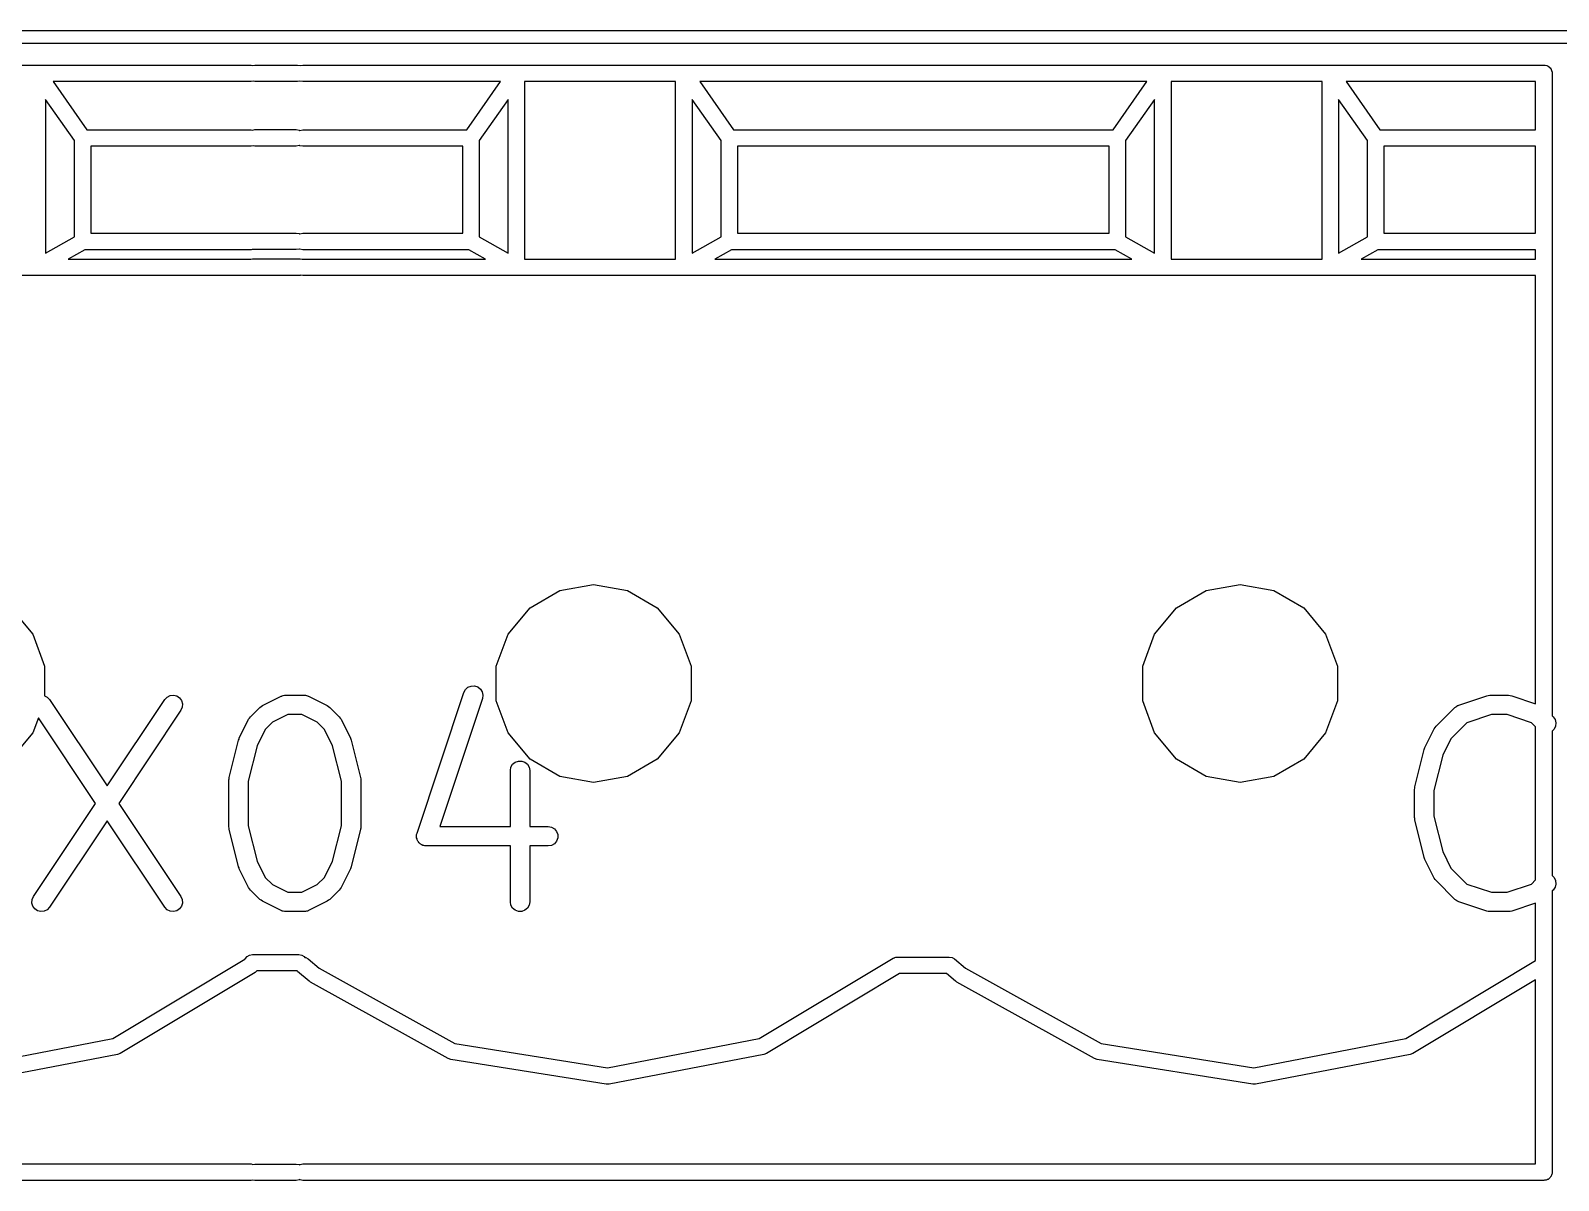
# Model space of a CAD drawing. Extents: x 10 to 287, y -200 to -10.
# Drawn here: x 151.14 to 162.96, y -38.84 to -29.95 of the extents above; entities that cross this region are included whole.
import ezdxf

# ---------------------------------------------------------------- set-up
doc = ezdxf.new("R2010")
doc.units = 0
doc.header["$MEASUREMENT"] = 0
doc.layers.add('BLACK', color=7, linetype='CONTINUOUS')

msp = doc.modelspace()

# ---------------------------------------------------------------- linework, layer by layer
at = {"layer": 'Black'}
for p, q in [((74.5, -29.95), (212, -29.95)), ((211.95, -30.05), (74.55, -30.05)), ((149.902, -30.2175), (151.198, -30.2175)), ((151.198, -30.2175), (152.85, -30.2175)), ((152.85, -30.2175), (152.862, -30.2196)), ((152.862, -30.2196), (152.88, -30.2165)), ((152.88, -30.2165), (153.21, -30.2165)), ((153.21, -30.2165), (153.232, -30.2203)), ((153.232, -30.2206), (153.25, -30.2175)), ((153.232, -30.2203), (153.232, -30.2206)), ((153.25, -30.2175), (154.902, -30.2175)), ((154.902, -30.2175), (156.198, -30.2175)), ((156.198, -30.2175), (159.449, -30.2175)), ((159.449, -30.2175), (159.902, -30.2175)), ((159.902, -30.2175), (161.198, -30.2175)), ((161.198, -30.2175), (162.839, -30.2175)), ((162.839, -30.2175), (162.839, -30.2175)), ((162.839, -30.2175), (162.861, -30.2175)), ((162.861, -30.2175), (162.872, -30.2213)), ((162.872, -30.2213), (162.872, -30.2213)), ((162.872, -30.2213), (162.872, -30.2214)), ((162.872, -30.2214), (162.882, -30.225)), ((162.882, -30.225), (162.89, -30.2318)), ((162.89, -30.2318), (162.891, -30.2324)), ((162.891, -30.2324), (162.892, -30.2332)), ((162.892, -30.2332), (162.899, -30.2392)), ((162.899, -30.2392), (162.903, -30.2472)), ((162.903, -30.2472), (162.905, -30.2492)), ((162.905, -30.2492), (162.906, -30.2518)), ((162.906, -30.2518), (162.91, -30.2583)), ((152.85, -30.3445), (151.32, -30.3445)), ((151.32, -30.3445), (151.581, -30.7179)), ((152.868, -30.3414), (152.85, -30.3445)), ((152.88, -30.3435), (152.868, -30.3414)), ((153.21, -30.3435), (152.88, -30.3435)), ((153.228, -30.3404), (153.21, -30.3435)), ((153.228, -30.3407), (153.228, -30.3404)), ((153.25, -30.3445), (153.228, -30.3407)), ((154.78, -30.3445), (153.25, -30.3445)), ((154.519, -30.7179), (154.78, -30.3445)), ((154.966, -30.3445), (154.966, -31.7186)), ((156.134, -30.3445), (154.966, -30.3445)), ((156.134, -31.7186), (156.134, -30.3445)), ((156.651, -30.3445), (156.32, -30.3445)), ((156.32, -30.3445), (156.581, -30.7179)), ((159.449, -30.3445), (156.651, -30.3445)), ((159.78, -30.3445), (159.449, -30.3445)), ((159.519, -30.7179), (159.78, -30.3445)), ((159.966, -30.3445), (159.966, -31.7186)), ((161.134, -30.3445), (159.966, -30.3445)), ((161.134, -31.7186), (161.134, -30.3445)), ((161.32, -30.3445), (161.581, -30.7179)), ((162.786, -30.3445), (161.32, -30.3445)), ((162.786, -30.7179), (162.786, -30.3445)), ((162.91, -30.2583), (162.911, -30.2657)), ((162.911, -30.2657), (162.913, -30.27)), ((162.913, -30.27), (162.913, -30.2745)), ((162.913, -30.2745), (162.913, -30.28)), ((162.913, -30.28), (162.913, -35.2503)), ((151.485, -30.8014), (151.261, -30.4823)), ((151.261, -30.4823), (151.261, -31.6726)), ((154.839, -30.4823), (154.615, -30.8014)), ((154.839, -31.6726), (154.839, -30.4823)), ((156.485, -30.8014), (156.261, -30.4823)), ((156.261, -30.4823), (156.261, -31.6726)), ((159.839, -30.4823), (159.615, -30.8014)), ((159.839, -31.6726), (159.839, -30.4823)), ((161.485, -30.8014), (161.261, -30.4823)), ((161.261, -30.4823), (161.261, -31.6726)), ((151.581, -30.7179), (152.85, -30.7179)), ((152.85, -30.7179), (152.861, -30.7198)), ((152.861, -30.7198), (152.88, -30.7165)), ((152.88, -30.7165), (153.2, -30.7165)), ((153.2, -30.7165), (153.222, -30.7203)), ((153.222, -30.7203), (153.226, -30.7229)), ((153.226, -30.7229), (153.228, -30.7217)), ((153.228, -30.7217), (153.25, -30.7179)), ((153.25, -30.7179), (154.519, -30.7179)), ((156.581, -30.7179), (159.449, -30.7179)), ((159.449, -30.7179), (159.519, -30.7179)), ((161.581, -30.7179), (162.786, -30.7179)), ((151.485, -31.5447), (151.485, -30.8014)), ((152.85, -30.8449), (151.612, -30.8449)), ((151.612, -30.8449), (151.612, -31.518)), ((152.869, -30.8415), (152.85, -30.8449)), ((152.88, -30.8435), (152.869, -30.8415)), ((153.2, -30.8435), (152.88, -30.8435)), ((153.222, -30.8397), (153.2, -30.8435)), ((153.224, -30.8385), (153.222, -30.8397)), ((153.228, -30.841), (153.224, -30.8385)), ((153.25, -30.8449), (153.228, -30.841)), ((154.488, -30.8449), (153.25, -30.8449)), ((154.488, -31.518), (154.488, -30.8449)), ((154.615, -30.8014), (154.615, -31.5447)), ((156.485, -31.5447), (156.485, -30.8014)), ((156.651, -30.8449), (156.612, -30.8449)), ((156.612, -30.8449), (156.612, -31.518)), ((159.488, -30.8449), (156.651, -30.8449)), ((159.488, -31.518), (159.488, -30.8449)), ((159.615, -30.8014), (159.615, -31.5447)), ((161.485, -31.5447), (161.485, -30.8014)), ((161.612, -30.8449), (161.612, -31.518)), ((162.786, -30.8449), (161.612, -30.8449)), ((162.786, -31.518), (162.786, -30.8449)), ((151.261, -31.6726), (151.485, -31.5447)), ((151.612, -31.518), (152.85, -31.518)), ((152.85, -31.518), (152.851, -31.5181)), ((152.851, -31.5181), (152.86, -31.5165)), ((152.86, -31.5165), (153.2, -31.5165)), ((153.2, -31.5165), (153.222, -31.5203)), ((153.222, -31.5203), (153.226, -31.523)), ((153.226, -31.523), (153.228, -31.5218)), ((153.228, -31.5218), (153.25, -31.518)), ((153.25, -31.518), (154.488, -31.518)), ((154.615, -31.5447), (154.839, -31.6726)), ((156.261, -31.6726), (156.485, -31.5447)), ((156.612, -31.518), (159.449, -31.518)), ((159.449, -31.518), (159.488, -31.518)), ((159.615, -31.5447), (159.839, -31.6726)), ((161.261, -31.6726), (161.485, -31.5447)), ((161.612, -31.518), (162.786, -31.518)), ((151.565, -31.645), (151.436, -31.7186)), ((152.85, -31.645), (151.565, -31.645)), ((152.859, -31.6434), (152.85, -31.645)), ((152.86, -31.6435), (152.859, -31.6434)), ((153.2, -31.6435), (152.86, -31.6435)), ((153.222, -31.6397), (153.2, -31.6435)), ((153.224, -31.6385), (153.222, -31.6397)), ((153.228, -31.6411), (153.224, -31.6385)), ((153.25, -31.645), (153.228, -31.6411)), ((154.535, -31.645), (153.25, -31.645)), ((154.664, -31.7186), (154.535, -31.645)), ((156.565, -31.645), (156.436, -31.7186)), ((156.651, -31.645), (156.565, -31.645)), ((159.535, -31.645), (156.651, -31.645)), ((159.664, -31.7186), (159.535, -31.645)), ((161.565, -31.645), (161.436, -31.7186)), ((162.786, -31.645), (161.565, -31.645)), ((162.786, -31.7186), (162.786, -31.645)), ((151.436, -31.7186), (151.548, -31.7186)), ((151.548, -31.7186), (152.848, -31.7186)), ((152.848, -31.7186), (152.86, -31.7165)), ((152.86, -31.7165), (153.23, -31.7165)), ((153.23, -31.7165), (153.246, -31.7193)), ((153.246, -31.7193), (153.25, -31.7186)), ((153.25, -31.7186), (154.552, -31.7186)), ((154.552, -31.7186), (154.664, -31.7186)), ((154.966, -31.7186), (156.134, -31.7186)), ((156.436, -31.7186), (156.548, -31.7186)), ((156.548, -31.7186), (159.449, -31.7186)), ((159.449, -31.7186), (159.552, -31.7186)), ((159.552, -31.7186), (159.664, -31.7186)), ((159.966, -31.7186), (161.134, -31.7186)), ((161.436, -31.7186), (161.548, -31.7186)), ((161.548, -31.7186), (162.786, -31.7186)), ((151.198, -31.8456), (149.902, -31.8456)), ((151.548, -31.8456), (151.198, -31.8456)), ((152.85, -31.8456), (151.548, -31.8456)), ((152.862, -31.8435), (152.85, -31.8456)), ((153.23, -31.8435), (152.862, -31.8435)), ((153.234, -31.8428), (153.23, -31.8435)), ((153.25, -31.8456), (153.234, -31.8428)), ((154.552, -31.8456), (153.25, -31.8456)), ((154.902, -31.8456), (154.552, -31.8456)), ((156.198, -31.8456), (154.902, -31.8456)), ((156.548, -31.8456), (156.198, -31.8456)), ((156.651, -31.8456), (156.548, -31.8456)), ((159.552, -31.8456), (156.651, -31.8456)), ((159.902, -31.8456), (159.552, -31.8456)), ((161.198, -31.8456), (159.902, -31.8456)), ((161.548, -31.8456), (161.198, -31.8456)), ((162.786, -31.8456), (161.548, -31.8456)), ((162.786, -35.1561), (162.786, -31.8456)), ((155.238, -34.2812), (155.5, -34.2351)), ((155.5, -34.2351), (155.762, -34.2812)), ((160.238, -34.2812), (160.5, -34.2351)), ((160.5, -34.2351), (160.762, -34.2812)), ((155.008, -34.414), (155.238, -34.2812)), ((155.762, -34.2812), (155.992, -34.414)), ((160.008, -34.414), (160.238, -34.2812)), ((160.762, -34.2812), (160.992, -34.414)), ((150.992, -34.414), (151.162, -34.6175)), ((154.838, -34.6175), (155.008, -34.414)), ((155.992, -34.414), (156.162, -34.6175)), ((159.838, -34.6175), (160.008, -34.414)), ((160.992, -34.414), (161.162, -34.6175)), ((151.162, -34.6175), (151.253, -34.8672)), ((154.747, -34.8672), (154.838, -34.6175)), ((156.162, -34.6175), (156.253, -34.8672)), ((159.747, -34.8672), (159.838, -34.6175)), ((161.162, -34.6175), (161.253, -34.8672)), ((151.253, -34.8672), (151.253, -35.0948)), ((154.747, -35.1328), (154.747, -34.8672)), ((156.253, -34.8672), (156.253, -35.1328)), ((159.747, -35.1328), (159.747, -34.8672)), ((161.253, -34.8672), (161.253, -35.1328)), ((151.253, -35.0948), (151.274, -35.105)), ((152.201, -35.105), (152.224, -35.0934)), ((152.224, -35.0934), (152.25, -35.0906)), ((152.25, -35.0906), (152.276, -35.0967)), ((152.276, -35.0967), (152.297, -35.1112)), ((152.938, -35.1709), (153.083, -35.0983)), ((153.083, -35.0983), (153.087, -35.0971)), ((153.087, -35.0971), (153.091, -35.095)), ((153.091, -35.095), (153.099, -35.0934)), ((153.099, -35.0934), (153.108, -35.0909)), ((153.108, -35.0909), (153.112, -35.0912)), ((153.112, -35.0912), (153.116, -35.0904)), ((153.116, -35.0904), (153.261, -35.0904)), ((153.261, -35.0904), (153.266, -35.0912)), ((153.266, -35.0912), (153.27, -35.0909)), ((153.27, -35.0909), (153.278, -35.0934)), ((153.278, -35.0934), (153.287, -35.095)), ((153.287, -35.095), (153.291, -35.0971)), ((153.291, -35.0971), (153.295, -35.0983)), ((153.295, -35.0983), (153.44, -35.1709)), ((154.134, -36.1577), (154.497, -35.0691)), ((154.497, -35.0691), (154.509, -35.0462)), ((154.509, -35.0462), (154.528, -35.029)), ((154.528, -35.029), (154.553, -35.0194)), ((154.553, -35.0194), (154.579, -35.0187)), ((154.579, -35.0187), (154.603, -35.0269)), ((154.603, -35.0269), (154.624, -35.0431)), ((154.624, -35.0431), (154.637, -35.0653)), ((154.637, -35.0653), (154.643, -35.0908)), ((154.643, -35.0908), (154.639, -35.1166)), ((162.191, -35.1668), (162.409, -35.0943)), ((162.409, -35.0943), (162.42, -35.0925)), ((162.42, -35.0925), (162.432, -35.0904)), ((162.432, -35.0904), (162.577, -35.0904)), ((162.577, -35.0904), (162.589, -35.0925)), ((162.589, -35.0925), (162.601, -35.0943)), ((162.601, -35.0943), (162.786, -35.1561)), ((151.274, -35.105), (151.292, -35.1238)), ((151.292, -35.1238), (151.737, -35.7922)), ((151.737, -35.7922), (152.183, -35.1238)), ((152.308, -35.207), (151.828, -35.9274)), ((152.183, -35.1238), (152.201, -35.105)), ((152.297, -35.1112), (152.313, -35.1322)), ((152.318, -35.1832), (152.308, -35.207)), ((152.313, -35.1322), (152.32, -35.1572)), ((152.32, -35.1572), (152.318, -35.1832)), ((152.846, -35.2575), (152.918, -35.185)), ((152.918, -35.185), (152.928, -35.1781)), ((152.928, -35.1781), (152.938, -35.1709)), ((153.44, -35.1709), (153.45, -35.1781)), ((153.45, -35.1781), (153.46, -35.185)), ((153.46, -35.185), (153.532, -35.2575)), ((154.639, -35.1166), (154.309, -36.1064)), ((154.838, -35.3825), (154.747, -35.1328)), ((156.253, -35.1328), (156.162, -35.3825)), ((159.838, -35.3825), (159.747, -35.1328)), ((161.253, -35.1328), (161.162, -35.3825)), ((162.016, -35.3301), (162.162, -35.185)), ((162.162, -35.185), (162.165, -35.1825)), ((162.165, -35.1825), (162.168, -35.1793)), ((162.168, -35.1793), (162.176, -35.1751)), ((162.176, -35.1751), (162.183, -35.17)), ((162.183, -35.17), (162.187, -35.1689)), ((162.187, -35.1689), (162.191, -35.1668)), ((151.205, -35.2645), (151.162, -35.3825)), ((151.647, -35.9274), (151.205, -35.2645)), ((152.759, -35.4222), (152.831, -35.277)), ((152.831, -35.277), (152.839, -35.2674)), ((152.839, -35.2674), (152.846, -35.2575)), ((153.016, -35.2996), (152.96, -35.355)), ((153.134, -35.2404), (153.016, -35.2996)), ((153.244, -35.2404), (153.134, -35.2404)), ((153.362, -35.2996), (153.244, -35.2404)), ((153.418, -35.355), (153.362, -35.2996)), ((153.532, -35.2575), (153.539, -35.2674)), ((153.539, -35.2674), (153.546, -35.277)), ((153.546, -35.277), (153.619, -35.4222)), ((162.009, -35.34), (162.016, -35.3301)), ((162.255, -35.3036), (162.131, -35.4276)), ((162.444, -35.2404), (162.255, -35.3036)), ((162.565, -35.2404), (162.444, -35.2404)), ((162.755, -35.3036), (162.565, -35.2404)), ((162.786, -35.3354), (162.755, -35.3036)), ((162.786, -36.5194), (162.786, -35.3354)), ((162.913, -35.2503), (162.921, -35.2575)), ((162.921, -35.2575), (162.936, -35.2789)), ((162.94, -35.33), (162.929, -35.3536)), ((162.936, -35.2789), (162.942, -35.304)), ((162.942, -35.304), (162.94, -35.33)), ((151.162, -35.3825), (150.992, -35.586)), ((152.681, -35.7278), (152.753, -35.4375)), ((152.753, -35.4375), (152.757, -35.43)), ((152.757, -35.43), (152.759, -35.4222)), ((152.96, -35.355), (152.897, -35.4819)), ((153.481, -35.4819), (153.418, -35.355)), ((153.619, -35.4222), (153.621, -35.43)), ((153.621, -35.43), (153.624, -35.4375)), ((153.624, -35.4375), (153.697, -35.7278)), ((155.008, -35.586), (154.838, -35.3825)), ((156.162, -35.3825), (155.992, -35.586)), ((160.008, -35.586), (159.838, -35.3825)), ((161.162, -35.3825), (160.992, -35.586)), ((161.93, -35.4947), (162.002, -35.3496)), ((162.002, -35.3496), (162.009, -35.34)), ((162.131, -35.4276), (162.068, -35.5545)), ((162.929, -35.3536), (162.913, -35.3692)), ((162.913, -35.3692), (162.913, -36.4856)), ((152.897, -35.4819), (152.828, -35.7552)), ((153.549, -35.7552), (153.481, -35.4819)), ((161.852, -35.8004), (161.924, -35.5101)), ((161.924, -35.5101), (161.927, -35.5026)), ((161.927, -35.5026), (161.93, -35.4947)), ((162.068, -35.5545), (161.999, -35.8278)), ((154.856, -35.6734), (154.86, -35.6478)), ((154.856, -36.1064), (154.856, -35.6734)), ((154.86, -35.6478), (154.873, -35.6252)), ((154.873, -35.6252), (154.893, -35.6085)), ((154.893, -35.6085), (154.918, -35.5996)), ((154.918, -35.5996), (154.944, -35.5996)), ((154.944, -35.5996), (154.968, -35.6085)), ((154.968, -35.6085), (154.988, -35.6252)), ((154.988, -35.6252), (155.001, -35.6478)), ((155.001, -35.6478), (155.006, -35.6734)), ((155.006, -35.6734), (155.006, -36.1064)), ((155.238, -35.7188), (155.008, -35.586)), ((155.992, -35.586), (155.762, -35.7188)), ((160.238, -35.7188), (160.008, -35.586)), ((160.992, -35.586), (160.762, -35.7188)), ((152.678, -35.746), (152.68, -35.737)), ((152.678, -36.1089), (152.678, -35.746)), ((152.68, -35.737), (152.681, -35.7278)), ((152.828, -35.7552), (152.828, -36.0996)), ((153.549, -36.0996), (153.549, -35.7552)), ((153.697, -35.7278), (153.698, -35.737)), ((153.698, -35.737), (153.699, -35.746)), ((153.699, -35.746), (153.699, -36.1089)), ((155.5, -35.7649), (155.238, -35.7188)), ((155.762, -35.7188), (155.5, -35.7649)), ((160.5, -35.7649), (160.238, -35.7188)), ((160.762, -35.7188), (160.5, -35.7649)), ((161.851, -35.8095), (161.852, -35.8004)), ((161.849, -35.8186), (161.851, -35.8095)), ((161.849, -36.0363), (161.849, -35.8186)), ((161.999, -35.8278), (161.999, -36.0271)), ((151.167, -36.6478), (151.647, -35.9274)), ((151.828, -35.9274), (152.308, -36.6478)), ((161.851, -36.0453), (161.849, -36.0363)), ((161.999, -36.0271), (162.068, -36.3004)), ((151.737, -36.0626), (151.292, -36.731)), ((152.183, -36.731), (151.737, -36.0626)), ((152.68, -36.1179), (152.678, -36.1089)), ((152.681, -36.127), (152.68, -36.1179)), ((152.753, -36.4173), (152.681, -36.127)), ((152.828, -36.0996), (152.897, -36.373)), ((153.481, -36.373), (153.549, -36.0996)), ((153.697, -36.127), (153.624, -36.4173)), ((153.698, -36.1179), (153.697, -36.127)), ((153.699, -36.1089), (153.698, -36.1179)), ((154.133, -36.1632), (154.134, -36.1577)), ((154.309, -36.1064), (154.856, -36.1064)), ((155.006, -36.1064), (155.148, -36.1064)), ((155.148, -36.1064), (155.174, -36.111)), ((155.174, -36.111), (155.196, -36.124)), ((155.196, -36.124), (155.213, -36.1439)), ((155.213, -36.1439), (155.222, -36.1684)), ((161.852, -36.0545), (161.851, -36.0453)), ((161.924, -36.3448), (161.852, -36.0545)), ((154.13, -36.1835), (154.131, -36.176)), ((154.131, -36.1889), (154.13, -36.1835)), ((154.131, -36.1684), (154.133, -36.1632)), ((154.131, -36.176), (154.131, -36.1684)), ((154.131, -36.1945), (154.131, -36.1889)), ((154.134, -36.2016), (154.131, -36.1945)), ((154.135, -36.209), (154.134, -36.2016)), ((154.138, -36.2137), (154.135, -36.209)), ((154.14, -36.2189), (154.138, -36.2137)), ((154.145, -36.2247), (154.14, -36.2189)), ((154.149, -36.2312), (154.145, -36.2247)), ((154.153, -36.2346), (154.149, -36.2312)), ((154.157, -36.2389), (154.153, -36.2346)), ((154.163, -36.2427), (154.157, -36.2389)), ((154.169, -36.2474), (154.163, -36.2427)), ((154.174, -36.2491), (154.169, -36.2474)), ((154.179, -36.2519), (154.174, -36.2491)), ((154.187, -36.2532), (154.179, -36.2519)), ((154.194, -36.2556), (154.187, -36.2532)), ((154.199, -36.2555), (154.194, -36.2556)), ((154.205, -36.2564), (154.199, -36.2555)), ((154.856, -36.2564), (154.205, -36.2564)), ((154.856, -36.6894), (154.856, -36.2564)), ((155.148, -36.2564), (155.006, -36.2564)), ((155.006, -36.2564), (155.006, -36.6894)), ((155.174, -36.2519), (155.148, -36.2564)), ((155.196, -36.2389), (155.174, -36.2519)), ((155.213, -36.2189), (155.196, -36.2389)), ((155.222, -36.1945), (155.213, -36.2189)), ((155.222, -36.1684), (155.222, -36.1945)), ((152.897, -36.373), (152.96, -36.4999)), ((153.418, -36.4999), (153.481, -36.373)), ((161.927, -36.3523), (161.924, -36.3448)), ((161.93, -36.3601), (161.927, -36.3523)), ((162.002, -36.5053), (161.93, -36.3601)), ((162.068, -36.3004), (162.131, -36.4273)), ((152.757, -36.4248), (152.753, -36.4173)), ((152.759, -36.4327), (152.757, -36.4248)), ((152.831, -36.5778), (152.759, -36.4327)), ((152.96, -36.4999), (153.016, -36.5552)), ((153.362, -36.5552), (153.418, -36.4999)), ((153.619, -36.4327), (153.546, -36.5778)), ((153.621, -36.4248), (153.619, -36.4327)), ((153.624, -36.4173), (153.621, -36.4248)), ((162.009, -36.5149), (162.002, -36.5053)), ((162.016, -36.5247), (162.009, -36.5149)), ((162.131, -36.4273), (162.255, -36.5513)), ((162.913, -36.4856), (162.929, -36.5013)), ((162.929, -36.5013), (162.94, -36.5249)), ((152.839, -36.5875), (152.831, -36.5778)), ((152.846, -36.5973), (152.839, -36.5875)), ((152.918, -36.6699), (152.846, -36.5973)), ((153.016, -36.5552), (153.134, -36.6144)), ((153.134, -36.6144), (153.244, -36.6144)), ((153.244, -36.6144), (153.362, -36.5552)), ((153.532, -36.5973), (153.46, -36.6699)), ((153.539, -36.5875), (153.532, -36.5973)), ((153.546, -36.5778), (153.539, -36.5875)), ((162.162, -36.6699), (162.016, -36.5247)), ((162.255, -36.5513), (162.444, -36.6144)), ((162.444, -36.6144), (162.565, -36.6144)), ((162.565, -36.6144), (162.755, -36.5513)), ((162.755, -36.5513), (162.786, -36.5194)), ((162.921, -36.5973), (162.913, -36.6046)), ((162.913, -36.6046), (162.913, -38.78)), ((162.936, -36.576), (162.921, -36.5973)), ((162.942, -36.5508), (162.936, -36.576)), ((162.94, -36.5249), (162.942, -36.5508)), ((151.155, -36.6977), (151.157, -36.6717)), ((151.162, -36.7227), (151.155, -36.6977)), ((151.157, -36.6717), (151.167, -36.6478)), ((151.178, -36.7437), (151.162, -36.7227)), ((151.199, -36.7581), (151.178, -36.7437)), ((151.274, -36.7499), (151.25, -36.7614)), ((151.292, -36.731), (151.274, -36.7499)), ((152.201, -36.7499), (152.183, -36.731)), ((152.224, -36.7614), (152.201, -36.7499)), ((152.297, -36.7437), (152.276, -36.7581)), ((152.313, -36.7227), (152.297, -36.7437)), ((152.308, -36.6478), (152.318, -36.6717)), ((152.32, -36.6977), (152.313, -36.7227)), ((152.318, -36.6717), (152.32, -36.6977)), ((152.928, -36.6768), (152.918, -36.6699)), ((152.938, -36.6839), (152.928, -36.6768)), ((153.083, -36.7565), (152.938, -36.6839)), ((153.44, -36.6839), (153.295, -36.7565)), ((153.45, -36.6768), (153.44, -36.6839)), ((153.46, -36.6699), (153.45, -36.6768)), ((154.86, -36.7151), (154.856, -36.6894)), ((154.873, -36.7376), (154.86, -36.7151)), ((154.893, -36.7544), (154.873, -36.7376)), ((154.988, -36.7376), (154.968, -36.7544)), ((155.001, -36.7151), (154.988, -36.7376)), ((155.006, -36.6894), (155.001, -36.7151)), ((162.165, -36.6724), (162.162, -36.6699)), ((162.168, -36.6756), (162.165, -36.6724)), ((162.176, -36.6798), (162.168, -36.6756)), ((162.183, -36.6848), (162.176, -36.6798)), ((162.187, -36.6859), (162.183, -36.6848)), ((162.191, -36.688), (162.187, -36.6859)), ((162.409, -36.7606), (162.191, -36.688)), ((162.786, -36.6988), (162.601, -36.7606)), ((162.786, -37.1429), (162.786, -36.6988)), ((151.225, -36.7643), (151.199, -36.7581)), ((151.25, -36.7614), (151.225, -36.7643)), ((152.25, -36.7643), (152.224, -36.7614)), ((152.276, -36.7581), (152.25, -36.7643)), ((153.087, -36.7577), (153.083, -36.7565)), ((153.091, -36.7599), (153.087, -36.7577)), ((153.099, -36.7614), (153.091, -36.7599)), ((153.108, -36.7639), (153.099, -36.7614)), ((153.112, -36.7637), (153.108, -36.7639)), ((153.116, -36.7644), (153.112, -36.7637)), ((153.261, -36.7644), (153.116, -36.7644)), ((153.266, -36.7637), (153.261, -36.7644)), ((153.27, -36.7639), (153.266, -36.7637)), ((153.278, -36.7614), (153.27, -36.7639)), ((153.287, -36.7599), (153.278, -36.7614)), ((153.291, -36.7577), (153.287, -36.7599)), ((153.295, -36.7565), (153.291, -36.7577)), ((154.918, -36.7633), (154.893, -36.7544)), ((154.944, -36.7633), (154.918, -36.7633)), ((154.968, -36.7544), (154.944, -36.7633)), ((162.42, -36.7623), (162.409, -36.7606)), ((162.432, -36.7644), (162.42, -36.7623)), ((162.577, -36.7644), (162.432, -36.7644)), ((162.589, -36.7623), (162.577, -36.7644)), ((162.601, -36.7606), (162.589, -36.7623)), ((152.819, -37.1114), (152.838, -37.1003)), ((152.838, -37.1003), (152.86, -37.0965)), ((152.86, -37.0965), (153.22, -37.0965)), ((153.22, -37.0965), (153.242, -37.1003)), ((153.242, -37.1003), (153.261, -37.1114)), ((151.781, -37.7459), (152.803, -37.1328)), ((152.803, -37.1328), (152.805, -37.1283)), ((152.805, -37.1283), (152.819, -37.1114)), ((152.894, -37.2235), (152.881, -37.2341)), ((153.206, -37.2235), (152.894, -37.2235)), ((153.21, -37.2281), (153.206, -37.2235)), ((153.261, -37.1114), (153.267, -37.1188)), ((153.267, -37.1188), (153.273, -37.1198)), ((153.273, -37.1198), (153.292, -37.1308)), ((153.292, -37.1308), (153.376, -37.2017)), ((153.376, -37.2017), (154.426, -37.7848)), ((156.781, -37.7459), (157.816, -37.1252)), ((157.816, -37.1252), (157.827, -37.1208)), ((157.827, -37.1208), (157.828, -37.1203)), ((157.828, -37.1203), (157.829, -37.1202)), ((157.829, -37.1202), (157.837, -37.1173)), ((157.837, -37.1173), (157.846, -37.1171)), ((157.846, -37.1171), (157.85, -37.1165)), ((157.85, -37.1165), (158.248, -37.1165)), ((158.248, -37.1165), (158.251, -37.116)), ((158.251, -37.116), (158.273, -37.1198)), ((158.273, -37.1198), (158.292, -37.1308)), ((158.292, -37.1308), (158.376, -37.2017)), ((158.376, -37.2017), (159.426, -37.7848)), ((161.781, -37.7459), (162.786, -37.1429)), ((152.881, -37.2341), (151.837, -37.8605)), ((153.299, -37.3029), (153.21, -37.2281)), ((153.305, -37.3059), (153.299, -37.3029)), ((153.309, -37.3097), (153.305, -37.3059)), ((154.374, -37.9013), (153.309, -37.3097)), ((157.866, -37.2435), (156.837, -37.8605)), ((158.229, -37.2435), (157.866, -37.2435)), ((158.299, -37.3029), (158.229, -37.2435)), ((158.305, -37.3059), (158.299, -37.3029)), ((158.309, -37.3097), (158.305, -37.3059)), ((159.374, -37.9013), (158.309, -37.3097)), ((162.786, -37.291), (161.837, -37.8605)), ((162.786, -38.7163), (162.786, -37.291)), ((150.607, -37.9729), (151.781, -37.7459)), ((154.426, -37.7848), (155.607, -37.9729)), ((155.607, -37.9729), (156.781, -37.7459)), ((159.426, -37.7848), (160.607, -37.9729)), ((160.607, -37.9729), (161.781, -37.7459)), ((151.816, -37.8684), (150.62, -38.0998)), ((151.837, -37.8605), (151.816, -37.8684)), ((151.816, -37.8684), (151.816, -37.8684)), ((154.395, -37.9085), (154.374, -37.9013)), ((155.598, -38.1001), (154.395, -37.9085)), ((156.816, -37.8684), (155.62, -38.0998)), ((156.837, -37.8605), (156.816, -37.8684)), ((156.816, -37.8684), (156.816, -37.8684)), ((159.395, -37.9085), (159.374, -37.9013)), ((160.598, -38.1001), (159.395, -37.9085)), ((161.816, -37.8684), (160.62, -38.0998)), ((161.837, -37.8605), (161.816, -37.8684)), ((161.816, -37.8684), (161.816, -37.8684)), ((155.62, -38.0998), (155.598, -38.1001)), ((160.62, -38.0998), (160.598, -38.1001)), ((143.314, -38.7163), (152.85, -38.7163)), ((152.85, -38.7163), (152.865, -38.7191)), ((152.865, -38.7191), (152.88, -38.7165)), ((152.88, -38.7165), (153.2, -38.7165)), ((153.2, -38.7165), (153.222, -38.7203)), ((153.222, -38.7203), (153.225, -38.7225)), ((153.225, -38.7225), (153.229, -38.7202)), ((153.229, -38.7202), (153.251, -38.7163)), ((153.251, -38.7163), (162.786, -38.7163)), ((152.85, -38.8433), (143.251, -38.8433)), ((152.865, -38.8408), (152.85, -38.8433)), ((152.88, -38.8435), (152.865, -38.8408)), ((153.2, -38.8435), (152.88, -38.8435)), ((153.222, -38.8397), (153.2, -38.8435)), ((153.226, -38.8374), (153.222, -38.8397)), ((153.229, -38.8395), (153.226, -38.8374)), ((153.251, -38.8433), (153.229, -38.8395)), ((162.85, -38.8433), (153.251, -38.8433)), ((162.855, -38.8425), (162.85, -38.8433)), ((162.861, -38.8425), (162.855, -38.8425)), ((162.867, -38.8403), (162.861, -38.8425)), ((162.872, -38.8395), (162.867, -38.8403)), ((162.876, -38.8372), (162.872, -38.8395)), ((162.882, -38.835), (162.876, -38.8372)), ((162.887, -38.8309), (162.882, -38.835)), ((162.891, -38.8285), (162.887, -38.8309)), ((162.894, -38.8248), (162.891, -38.8285)), ((162.899, -38.8208), (162.894, -38.8248)), ((162.902, -38.8155), (162.899, -38.8208)), ((162.905, -38.8116), (162.902, -38.8155)), ((162.907, -38.8068), (162.905, -38.8116)), ((162.91, -38.8017), (162.907, -38.8068)), ((162.911, -38.7959), (162.91, -38.8017)), ((162.913, -38.7909), (162.911, -38.7959)), ((162.913, -38.78), (162.913, -38.7855)), ((162.913, -38.7855), (162.913, -38.7909))]:
    msp.add_line(p, q, dxfattribs=at)

doc.saveas('drawing.dxf')
